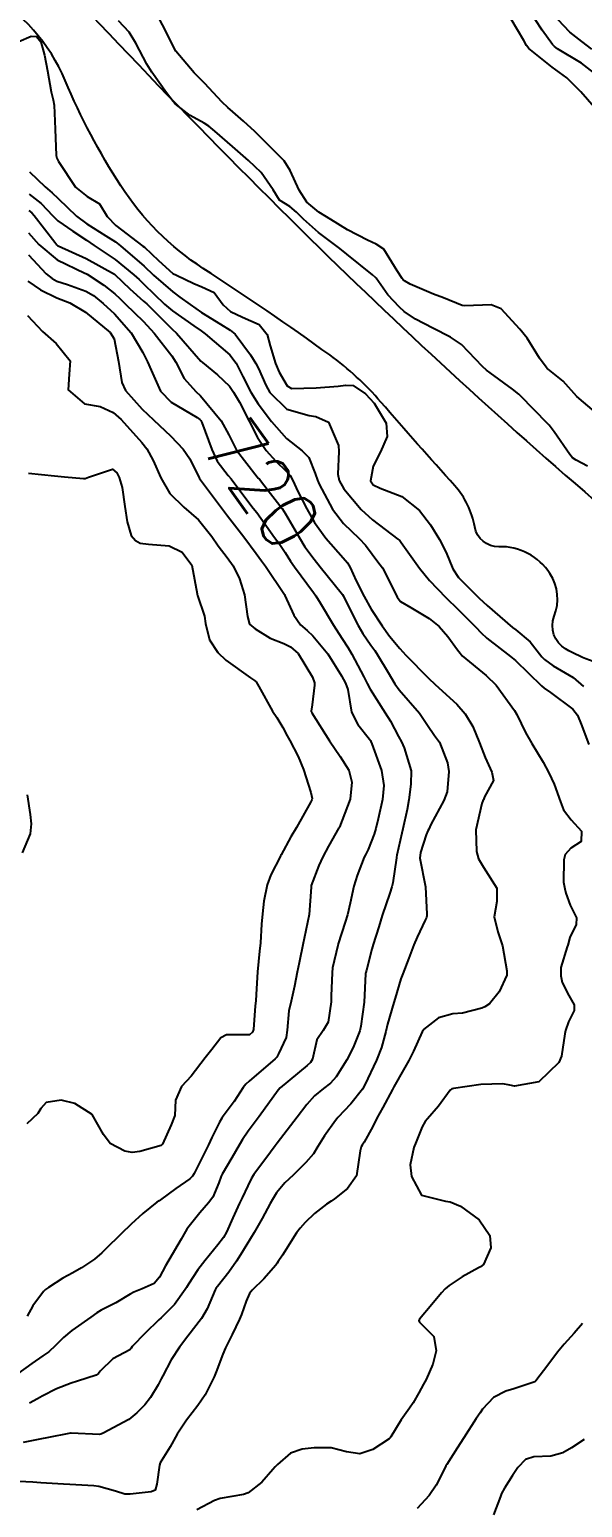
# Model space of a CAD drawing. Header units: metres. Extents: x 318500 to 325275, y 7408834 to 7428799.
# Drawn here: x 320103.9 to 320142.1, y 7412972.7 to 7413074.7 of the extents above; entities that cross this region are included whole.
import ezdxf
from ezdxf.enums import TextEntityAlignment as Align

# ---------------------------------------------------------------- set-up
doc = ezdxf.new("R2010")
doc.units = ezdxf.units.M
doc.header["$MEASUREMENT"] = 0
for name, color, linetype in [('Cotas', 45, 'Continuous'), ('Curvas de Nivel 1m', 11, 'Continuous'), ('Curvas de Nivel 5m', 15, 'Continuous'), ('Hidrografia', 140, 'Continuous')]:
    doc.layers.add(name, color=color, linetype=linetype)
doc.styles.add('Style-STANDARD', font='STANDARD.shx')

msp = doc.modelspace()

# ---------------------------------------------------------------- linework, layer by layer
at = {"layer": 'Curvas de Nivel 1m', "flags": 128}
for points, elevation in [([(320142.46, 7413044.56), (320141.67, 7413044.99), (320141.43, 7413045.14), (320141.25, 7413045.38), (320140.16, 7413046.93), (320139.81, 7413047.4), (320139.7, 7413047.52), (320137.84, 7413049.43), (320137.79, 7413049.48), (320137.73, 7413049.54), (320137.28, 7413049.89), (320135.75, 7413051.01), (320135.49, 7413051.2), (320135.21, 7413051.46), (320133.77, 7413052.98), (320133.01, 7413053.49), (320131.79, 7413054.09), (320130.59, 7413054.73), (320129.81, 7413055.24), (320129.47, 7413055.54), (320128.68, 7413056.41), (320127.86, 7413057.56), (320127.83, 7413057.6), (320127.61, 7413057.79), (320125.85, 7413059.22), (320125.35, 7413059.6), (320123.88, 7413060.7), (320122.84, 7413061.63), (320122.37, 7413062.11), (320121.9, 7413062.51), (320121.2, 7413062.95), (320120.75, 7413063.66), (320119.93, 7413064.84), (320119.06, 7413065.68), (320117.95, 7413066.65), (320116.72, 7413067.71), (320116.31, 7413068.05), (320115.98, 7413068.26), (320115.02, 7413068.78), (320113.99, 7413069.6), (320113.86, 7413069.75), (320113.4, 7413070.35), (320112.38, 7413071.77), (320112.03, 7413072.33), (320111.28, 7413073.78), (320110.81, 7413074.55), (320110.07, 7413075.33)], 716), ([(320143.71, 7413047.7), (320141.73, 7413049.37), (320140.79, 7413050.44), (320139.75, 7413051.26), (320139.67, 7413051.32), (320139.6, 7413051.4), (320139.15, 7413052.02), (320138.3, 7413053.42), (320137.79, 7413054.04), (320136.51, 7413055.44), (320135.81, 7413055.71), (320133.98, 7413055.65), (320133.81, 7413055.67), (320132.52, 7413056.2), (320131.82, 7413056.44), (320130.21, 7413057.14), (320129.83, 7413057.36), (320129.74, 7413057.44), (320129.66, 7413057.53), (320129.32, 7413058.06), (320128.39, 7413059.55), (320127.87, 7413059.9), (320127.27, 7413060.17), (320125.88, 7413060.9), (320124.73, 7413061.6), (320123.9, 7413062.12), (320123.08, 7413062.8), (320122.54, 7413063.63), (320121.93, 7413064.99), (320121.51, 7413065.65), (320119.96, 7413067.22), (320119.49, 7413067.67), (320118.7, 7413068.4), (320117.98, 7413069.04), (320117.63, 7413069.34), (320117.24, 7413069.7), (320116.01, 7413071.01), (320115.31, 7413071.73), (320114.04, 7413073.24), (320113.75, 7413073.75), (320113.47, 7413074.34), (320112.75, 7413075.76)], 717), ([(320142.92, 7413069.36), (320142.01, 7413070.43), (320141.04, 7413071.38), (320140.03, 7413072.12), (320138.4, 7413073.42), (320138.24, 7413073.62), (320138.06, 7413073.97), (320137.19, 7413075.44)], 718), ([(320143.37, 7413071.36), (320142.04, 7413072.39), (320140.39, 7413073.39), (320140.19, 7413073.54), (320140.05, 7413073.68), (320139.32, 7413074.67), (320138.85, 7413075.42)], 719), ([(320103.2, 7413073.89), (320104.05, 7413074.26), (320104.42, 7413074.24), (320104.71, 7413073.87), (320104.96, 7413072.95), (320105.17, 7413071.86), (320105.42, 7413070.43), (320105.57, 7413069.86), (320105.63, 7413069.5), (320105.7, 7413067.85), (320105.76, 7413066.03), (320105.81, 7413065.85), (320105.94, 7413065.61), (320107.1, 7413063.84), (320107.9, 7413063.2), (320108.77, 7413062.69), (320109.29, 7413061.81), (320109.88, 7413061.19), (320111.76, 7413059.77), (320111.86, 7413059.69), (320112.83, 7413058.78), (320113.83, 7413057.88), (320114.07, 7413057.75), (320115.28, 7413057.18), (320115.82, 7413056.96), (320116.67, 7413056.56), (320117.31, 7413055.7), (320117.8, 7413055.25), (320118.63, 7413054.85), (320119.79, 7413054.36), (320120.33, 7413053.66), (320120.55, 7413052.88), (320120.92, 7413051.65), (320121.17, 7413051.07), (320121.73, 7413050.11), (320122.03, 7413049.93), (320123.73, 7413049.97), (320125.24, 7413050.09), (320125.74, 7413050.16), (320126.29, 7413050.14), (320127.12, 7413049.57), (320127.72, 7413048.91), (320128.55, 7413047.55), (320128.63, 7413046.61), (320128.16, 7413045.55), (320127.66, 7413044.56), (320127.48, 7413043.56), (320127.65, 7413043.27), (320128.14, 7413043.06), (320129.63, 7413042.48), (320130.87, 7413041.52), (320131.61, 7413040.51), (320132.23, 7413039.5), (320132.7, 7413038.61), (320133.16, 7413037.49), (320133.56, 7413036.88), (320134.98, 7413035.46), (320135.53, 7413034.95), (320137.28, 7413033.43), (320137.51, 7413033.26), (320138.51, 7413032.43), (320139.31, 7413031.4), (320139.49, 7413031.21), (320140.09, 7413030.78), (320141.47, 7413029.98), (320142.18, 7413029.36)], 716), ([(320103.93, 7413064.9), (320105, 7413063.86), (320105.49, 7413063.44), (320105.9, 7413063.05), (320107.17, 7413061.84), (320107.88, 7413061.31), (320109.2, 7413060.48), (320109.86, 7413060.06), (320110.21, 7413059.79), (320111.84, 7413058.38), (320112.5, 7413057.76), (320113.82, 7413056.61), (320114.32, 7413056.25), (320115.02, 7413055.73), (320115.8, 7413055.19), (320117.11, 7413054.38), (320117.78, 7413053.97), (320118.14, 7413053.69), (320119.19, 7413052.25), (320119.56, 7413051.67), (320119.75, 7413051.32), (320120.24, 7413050.17), (320120.53, 7413049.66), (320121.71, 7413048.5), (320123.25, 7413048.07), (320123.71, 7413048.01), (320124.57, 7413047.6), (320125.27, 7413046), (320125.3, 7413045.59), (320125.22, 7413044.02), (320125.32, 7413043.59), (320125.64, 7413043), (320126.83, 7413041.57), (320127.61, 7413040.87), (320129.37, 7413039.53), (320129.49, 7413039.43), (320129.59, 7413039.3), (320130.86, 7413037.52), (320131.56, 7413036.67), (320132.67, 7413035.49), (320133.53, 7413034.68), (320134.75, 7413033.46), (320135.11, 7413033.06), (320135.5, 7413032.7), (320137.15, 7413031.43), (320137.49, 7413031.14), (320139.28, 7413029.4), (320139.46, 7413029.25), (320139.91, 7413028.93), (320141.44, 7413027.79), (320141.77, 7413027.37), (320142.02, 7413026.76), (320142.56, 7413025.36)], 717), ([(320103.9, 7413063.35), (320104.74, 7413062.71), (320105.55, 7413061.86), (320105.88, 7413061.52), (320106.93, 7413060.79), (320107.87, 7413060.17), (320108.4, 7413059.82), (320109.85, 7413058.85), (320111.14, 7413057.78), (320111.5, 7413057.45), (320111.82, 7413057.14), (320113.26, 7413055.76), (320113.8, 7413055.29), (320115.27, 7413054.25), (320115.78, 7413053.92), (320116.06, 7413053.72), (320117.76, 7413052.25), (320118.2, 7413051.69), (320118.66, 7413050.76), (320119.22, 7413049.68), (320119.72, 7413048.88), (320120.63, 7413047.66), (320121.68, 7413046.48), (320122.76, 7413045.62), (320123.21, 7413045.16), (320123.65, 7413044.07), (320123.81, 7413043.61), (320123.92, 7413043.33), (320124.85, 7413041.6), (320125.61, 7413040.62), (320126.69, 7413039.57), (320127.13, 7413039.11), (320127.58, 7413038.49), (320127.99, 7413037.97), (320128.3, 7413037.55), (320129.11, 7413035.97), (320129.32, 7413035.53), (320129.54, 7413035.23), (320130.25, 7413034.8), (320131.52, 7413034.05), (320132.21, 7413033.5), (320132.82, 7413032.81), (320133.49, 7413031.88), (320133.66, 7413031.65), (320133.81, 7413031.48), (320135.47, 7413030.11), (320136.16, 7413029.44), (320137.43, 7413027.69), (320137.58, 7413027.43), (320138.18, 7413026.18), (320138.61, 7413025.41), (320139.39, 7413024.14), (320139.79, 7413023.39), (320140.16, 7413022.6), (320140.6, 7413021.38), (320140.8, 7413020.84), (320141.34, 7413020.15), (320142.04, 7413019.36), (320142.03, 7413018.65), (320141.31, 7413018.2), (320140.92, 7413017.76), (320140.83, 7413017.38), (320140.81, 7413015.84), (320140.9, 7413015.38), (320140.97, 7413015.08), (320141.26, 7413014.25), (320141.69, 7413013.37), (320141.68, 7413012.93), (320141.23, 7413012.02), (320141.1, 7413011.5), (320141.06, 7413011.37), (320140.62, 7413009.96), (320140.61, 7413009.38), (320140.72, 7413008.91), (320141.18, 7413008.02), (320141.55, 7413007.37), (320141.55, 7413006.98), (320141.15, 7413006.21), (320140.93, 7413005.59), (320140.89, 7413005.37), (320140.67, 7413003.83), (320140.48, 7413003.38), (320139.1, 7413002.05), (320137.43, 7413001.76), (320137.09, 7413001.83), (320136.62, 7413001.91), (320135.09, 7413001.88), (320133.21, 7413001.59), (320133.09, 7413001.57), (320132.98, 7413001.48), (320132.18, 7413000.38), (320131.42, 7412999.5), (320131.24, 7412999.32), (320131.05, 7412998.94), (320130.63, 7412997.92), (320130.46, 7412997.52), (320130.21, 7412996.33), (320130.31, 7412995.52), (320130.99, 7412994.24), (320132.66, 7412993.81), (320132.98, 7412993.77), (320133.69, 7412993.47), (320134.97, 7412992.52), (320135.71, 7412991.44), (320135.79, 7412990.59), (320135.28, 7412989.45), (320135.08, 7412989.29), (320134.93, 7412989.21), (320133.8, 7412988.59), (320132.91, 7412988), (320132.63, 7412987.76), (320132.39, 7412987.49), (320131.71, 7412986.67), (320130.87, 7412985.66), (320130.81, 7412985.57), (320130.83, 7412985.51), (320130.87, 7412985.46), (320131.84, 7412984.48), (320132, 7412983.49), (320131.78, 7412982.56), (320131.32, 7412981.5), (320131.14, 7412981.18), (320130.81, 7412980.58), (320130.42, 7412979.89), (320130.16, 7412979.52), (320129.59, 7412978.71), (320128.87, 7412977.53), (320128.83, 7412977.47), (320128.77, 7412977.4), (320127.64, 7412976.67), (320126.75, 7412976.36), (320125.83, 7412976.5), (320124.76, 7412976.77), (320123.58, 7412976.78), (320122.76, 7412976.68), (320121.95, 7412976.42), (320121.05, 7412975.64), (320120.9, 7412975.47), (320120.73, 7412975.28), (320119.98, 7412974.4), (320119.03, 7412973.67), (320118.71, 7412973.56), (320117.1, 7412973.29), (320116.7, 7412973.15), (320115.48, 7412972.49)], 718), ([(320103.89, 7413062.22), (320104.08, 7413062.07), (320104.26, 7413061.87), (320105.67, 7413060.05), (320105.82, 7413059.85), (320105.86, 7413059.82), (320105.92, 7413059.79), (320107.85, 7413058.91), (320109.8, 7413057.83), (320109.83, 7413057.81), (320110.85, 7413056.81), (320111.81, 7413055.96), (320112.02, 7413055.77), (320113.78, 7413054.04), (320114.07, 7413053.75), (320115.75, 7413051.83), (320115.87, 7413051.72), (320116.91, 7413050.87), (320117.73, 7413050.09), (320118.02, 7413049.69), (320118.42, 7413048.99), (320119.1, 7413047.68), (320119.68, 7413046.54), (320120.27, 7413045.66), (320120.93, 7413044.92), (320121.66, 7413044.23), (320121.94, 7413043.92), (320122.1, 7413043.63), (320122.49, 7413042.77), (320123.07, 7413041.62), (320123.61, 7413040.68), (320124.39, 7413039.6), (320125.58, 7413038.25), (320125.88, 7413037.89), (320126.07, 7413037.58), (320126.49, 7413036.65), (320127.03, 7413035.57), (320127.53, 7413034.7), (320128.28, 7413033.55), (320128.79, 7413032.83), (320129.49, 7413031.97), (320129.91, 7413031.53), (320131.47, 7413029.93), (320131.93, 7413029.5), (320133.44, 7413028.14), (320134.02, 7413027.47), (320134.55, 7413026.59), (320135, 7413025.46), (320135.4, 7413024.45), (320135.85, 7413023.45), (320135.96, 7413022.86), (320135.35, 7413021.73), (320135.27, 7413021.53), (320135.23, 7413021.45), (320135.17, 7413021.27), (320134.76, 7413019.46), (320134.8, 7413017.96), (320134.94, 7413017.46), (320135.29, 7413016.89), (320136.19, 7413015.44), (320136.19, 7413014.51), (320136.02, 7413013.44), (320136.26, 7413012.41), (320136.6, 7413011.44), (320136.9, 7413009.73), (320136.88, 7413009.43), (320136.36, 7413008.26), (320135.69, 7413007.44), (320135.38, 7413007.24), (320135.17, 7413007.15), (320133.84, 7413006.79), (320133.16, 7413006.74), (320132.17, 7413006.48), (320131.14, 7413005.66), (320131.08, 7413005.57), (320131.05, 7413005.51), (320130.45, 7413004.18), (320130.12, 7413003.52), (320129.75, 7413002.88), (320129.09, 7413001.7), (320129, 7413001.53), (320128.33, 7413000.28), (320127.92, 7412999.55), (320127.63, 7412998.98), (320127.03, 7412997.89), (320126.9, 7412997.69), (320126.83, 7412997.56), (320126.77, 7412997.3), (320126.51, 7412995.57), (320125.89, 7412994.68), (320124.99, 7412993.98), (320124.75, 7412993.82), (320124.43, 7412993.6), (320123.61, 7412992.97), (320122.96, 7412992.35), (320122.61, 7412991.96), (320122.36, 7412991.62), (320121.39, 7412990.09), (320121.11, 7412989.64), (320121.04, 7412989.53), (320120.93, 7412989.4), (320120.11, 7412988.46), (320119.31, 7412987.66), (320119.13, 7412987.44), (320118.89, 7412986.91), (320118.56, 7412985.99), (320118.43, 7412985.67), (320117.93, 7412984.6), (320117.47, 7412983.68), (320117.29, 7412983.24), (320116.83, 7412982.04), (320116.72, 7412981.79), (320116.67, 7412981.69), (320116.05, 7412980.45), (320115.55, 7412979.71), (320114.78, 7412978.7), (320114.13, 7412977.73), (320113.64, 7412976.86), (320112.96, 7412975.75), (320112.91, 7412975.58), (320112.72, 7412974.27), (320112.61, 7412973.85), (320112.32, 7412973.75), (320110.89, 7412973.59), (320110.71, 7412973.57), (320110.52, 7412973.58), (320109.86, 7412973.78), (320108.71, 7412974.11), (320108.37, 7412974.15), (320106.72, 7412974.25), (320106.27, 7412974.28), (320104.72, 7412974.37), (320104.16, 7412974.42), (320102.72, 7412974.49)], 719), ([(320103.85, 7413059.16), (320105.08, 7413057.86), (320105.49, 7413057.52), (320105.82, 7413057.35), (320106.55, 7413057.11), (320107.82, 7413056.66), (320108.35, 7413056.36), (320109.02, 7413055.81), (320109.8, 7413055.1), (320110.95, 7413053.78), (320111.76, 7413052.43), (320112.08, 7413051.77), (320112.32, 7413051.19), (320112.97, 7413049.76), (320113.72, 7413049), (320115.51, 7413047.92), (320115.7, 7413047.79), (320115.76, 7413047.72), (320115.82, 7413047.59), (320116.51, 7413045.71), (320116.88, 7413044.92), (320117.65, 7413043.92), (320117.85, 7413043.69), (320118.6, 7413042.71), (320119.38, 7413041.67), (320119.62, 7413041.36), (320120.85, 7413039.65), (320121.16, 7413039.22), (320121.58, 7413038.61), (320121.96, 7413038.02), (320122.22, 7413037.63), (320123.54, 7413035.85), (320123.71, 7413035.61), (320124, 7413035.13), (320124.91, 7413033.6), (320125.5, 7413032.69), (320125.93, 7413032.02), (320126.19, 7413031.58), (320127.02, 7413030.02), (320127.25, 7413029.56), (320127.45, 7413029.18), (320128.49, 7413027.54), (320128.85, 7413026.96), (320129.41, 7413025.9), (320129.61, 7413025.53), (320129.81, 7413025.12), (320130.28, 7413023.52), (320130.27, 7413022.61), (320130.13, 7413021.52), (320130, 7413020.87), (320129.7, 7413019.53), (320129.64, 7413019.22), (320129.3, 7413017.7), (320129.27, 7413017.56), (320129.26, 7413017.53), (320129.02, 7413015.79), (320128.96, 7413015.53), (320128.82, 7413015.09), (320128.29, 7413013.54), (320128.04, 7413012.75), (320127.66, 7413011.55), (320127.56, 7413011.21), (320127.19, 7413009.76), (320127.15, 7413009.6), (320127.14, 7413009.56), (320127.14, 7413009.51), (320127.04, 7413007.56), (320126.81, 7413005.9), (320126.73, 7413005.57), (320126.28, 7413004.42), (320125.84, 7413003.58), (320125.1, 7413002.39), (320124.72, 7413001.96), (320124.23, 7413001.6), (320123.6, 7413001.09), (320123.07, 7413000.5), (320122.41, 7412999.62), (320121.03, 7412997.82), (320120.9, 7412997.64), (320120.57, 7412997.19), (320119.43, 7412995.66), (320119.27, 7412995.4), (320119, 7412994.87), (320118.61, 7412994.05), (320118.44, 7412993.68), (320117.98, 7412992.66), (320117.54, 7412991.68), (320117.32, 7412991.31), (320116.94, 7412990.8), (320116.04, 7412989.7), (320115.56, 7412989.07), (320114.91, 7412988.08), (320114.77, 7412987.86), (320114.68, 7412987.72), (320113.95, 7412986.67), (320113.03, 7412985.75), (320112.87, 7412985.61), (320111.92, 7412984.7), (320111.03, 7412983.77), (320110.95, 7412983.66), (320110.85, 7412983.54), (320109.69, 7412982.93), (320108.82, 7412982.07), (320108.7, 7412981.92), (320108.53, 7412981.8), (320107.25, 7412981.39), (320106.81, 7412981.25), (320105.8, 7412980.85), (320104.8, 7412980.35), (320104.48, 7412980.17), (320103.92, 7412979.86)], 721), ([(320103.82, 7413057.34), (320104.69, 7413056.74), (320105.81, 7413056.2), (320106.72, 7413055.84), (320107.8, 7413055.2), (320109.51, 7413053.8), (320109.77, 7413053.36), (320110.08, 7413051.8), (320110.3, 7413050.35), (320110.55, 7413049.79), (320111.71, 7413048.5), (320112.49, 7413047.76), (320113.68, 7413046.64), (320114.55, 7413045.74), (320115.01, 7413045.07), (320115.65, 7413043.76), (320115.66, 7413043.73), (320115.74, 7413043.63), (320117.18, 7413041.7), (320117.61, 7413041.13), (320118.72, 7413039.68), (320119.58, 7413038.55), (320119.95, 7413038.04), (320120.22, 7413037.66), (320121.54, 7413035.7), (320121.57, 7413035.64), (320122.18, 7413034.29), (320122.65, 7413033.62), (320123.11, 7413033.22), (320123.5, 7413032.86), (320124.52, 7413031.6), (320125.47, 7413030.1), (320125.74, 7413029.59), (320125.9, 7413029.14), (320126.17, 7413027.58), (320126.59, 7413026.74), (320127.41, 7413025.72), (320127.48, 7413025.62), (320127.51, 7413025.56), (320127.57, 7413025.39), (320128.24, 7413023.55), (320128.39, 7413022.52), (320128.3, 7413021.55), (320128.01, 7413020.22), (320127.84, 7413019.55), (320127.73, 7413019.15), (320127.31, 7413018.09), (320127.13, 7413017.73), (320127.05, 7413017.56), (320126.55, 7413016.31), (320126.32, 7413015.57), (320126.08, 7413014.4), (320125.89, 7413013.58), (320125.73, 7413013.09), (320125.25, 7413011.59), (320125.24, 7413011.57), (320125.22, 7413011.48), (320124.86, 7413009.92), (320124.82, 7413009.59), (320124.77, 7413007.99), (320124.76, 7413007.59), (320124.56, 7413006.18), (320124.2, 7413005.6), (320123.77, 7413004.96), (320123.46, 7413003.61), (320123.33, 7413003.38), (320123.11, 7413003.19), (320121.23, 7413001.64), (320121.09, 7413001.49), (320119.78, 7412999.66), (320119.04, 7412998.65), (320118.64, 7412998.07), (320118.41, 7412997.68), (320117.9, 7412996.8), (320117.23, 7412995.69), (320117.16, 7412995.53), (320117, 7412995.07), (320116.58, 7412994.1), (320116.29, 7412993.7), (320115.68, 7412993), (320114.96, 7412992.08), (320114.8, 7412991.88), (320114.7, 7412991.72), (320114.4, 7412991.18), (320113.54, 7412989.74), (320113.32, 7412989.35), (320112.91, 7412988.57), (320112.53, 7412988.13), (320111.71, 7412987.76), (320111.14, 7412987.53), (320110.89, 7412987.4), (320109.88, 7412986.79), (320108.88, 7412986.29), (320108.57, 7412986.11), (320108.16, 7412985.81), (320106.86, 7412984.88), (320106.28, 7412984.41), (320105.73, 7412983.84), (320105.27, 7412983.42), (320104.84, 7412983.13), (320104.09, 7412982.6), (320103.11, 7412981.88)], 722), ([(320103.8, 7413054.98), (320104.82, 7413053.86), (320105.77, 7413053.03), (320106.74, 7413051.84), (320106.66, 7413050.92), (320106.6, 7413049.84), (320107.72, 7413048.88), (320108.82, 7413048.7), (320109.71, 7413048.28), (320110.25, 7413047.79), (320111.68, 7413046.2), (320112.02, 7413045.77), (320112.46, 7413044.96), (320113, 7413043.76), (320113.63, 7413042.68), (320114.59, 7413041.74), (320115.61, 7413040.87), (320116.53, 7413039.71), (320116.95, 7413039.07), (320117.58, 7413038.26), (320117.99, 7413037.69), (320118.44, 7413036.8), (320118.77, 7413035.68), (320118.99, 7413034.2), (320119.11, 7413033.67), (320119.51, 7413033.33), (320120.55, 7413032.7), (320121.5, 7413032.32), (320121.95, 7413032.09), (320122.47, 7413031.63), (320123.47, 7413029.99), (320123.6, 7413029.61), (320123.61, 7413029.45), (320123.44, 7413028.1), (320123.38, 7413027.66), (320123.39, 7413027.61), (320123.4, 7413027.58), (320123.43, 7413027.53), (320124.64, 7413025.6), (320125.39, 7413024.52), (320125.97, 7413023.58), (320126.19, 7413022.76), (320126.08, 7413021.58), (320125.33, 7413019.65), (320125.31, 7413019.61), (320125.3, 7413019.59), (320124.57, 7413018.33), (320124.18, 7413017.6), (320123.9, 7413016.99), (320123.39, 7413015.61), (320123.37, 7413015.5), (320123.25, 7413013.61), (320122.89, 7413011.95), (320122.82, 7413011.62), (320122.55, 7413010.27), (320122.41, 7413009.62), (320122.22, 7413008.66), (320122, 7413007.63), (320121.84, 7413006.95), (320121.73, 7413005.63), (320121.65, 7413005.11), (320121.12, 7413003.98), (320121, 7413003.76), (320120.89, 7413003.64), (320119.09, 7413002.11), (320118.86, 7413001.9), (320118.69, 7413001.67), (320118.06, 7413000.69), (320117.31, 7412999.69), (320117.21, 7412999.54), (320117.05, 7412999.27), (320116.53, 7412998.21), (320116.29, 7412997.7), (320115.58, 7412996.28), (320115.29, 7412995.72), (320115.19, 7412995.54), (320115, 7412995.36), (320114.04, 7412994.68), (320112.98, 7412993.9), (320112.89, 7412993.84), (320112.73, 7412993.75), (320111.76, 7412992.97), (320110.96, 7412992.22), (320110.73, 7412992), (320110.49, 7412991.78), (320108.93, 7412990.24), (320108.41, 7412989.81), (320107.52, 7412989.22), (320106.92, 7412988.87), (320106.24, 7412988.5), (320105.23, 7412987.85), (320105.04, 7412987.71), (320104.9, 7412987.58), (320104.15, 7412986.59), (320103.76, 7412985.87)], 723), ([(320103.86, 7413044.08), (320105.65, 7413043.9), (320106.34, 7413043.84), (320107.65, 7413043.71), (320107.77, 7413043.71), (320108, 7413043.82), (320109.66, 7413044.36), (320109.97, 7413044.11), (320110.12, 7413043.79), (320110.33, 7413043.1), (320110.52, 7413041.79), (320110.67, 7413040.72), (320110.96, 7413039.78), (320111.24, 7413039.43), (320111.58, 7413039.26), (320112.15, 7413039.19), (320113.58, 7413039.08), (320114.47, 7413038.63), (320115.13, 7413037.73), (320115.5, 7413035.76), (320115.51, 7413035.72), (320115.54, 7413035.65), (320116.02, 7413034.21), (320116.09, 7413033.71), (320116.37, 7413032.58), (320116.93, 7413031.7), (320117.48, 7413031.17), (320119.19, 7413029.95), (320119.46, 7413029.78), (320119.58, 7413029.67), (320119.77, 7413029.35), (320120.72, 7413027.65), (320121, 7413027.22), (320121.42, 7413026.53), (320121.73, 7413025.95), (320121.9, 7413025.63), (320122.48, 7413024.53), (320122.86, 7413023.62), (320123.36, 7413022.04), (320123.44, 7413021.61), (320123.43, 7413021.53), (320123.35, 7413021.38), (320122.36, 7413019.62), (320121.98, 7413018.97), (320121.3, 7413017.73), (320121.27, 7413017.67), (320121.25, 7413017.64), (320120.59, 7413016.34), (320120.35, 7413015.65), (320120.12, 7413014.52), (320120.01, 7413013.66), (320119.96, 7413012.94), (320119.88, 7413011.66), (320119.8, 7413011.07), (320119.67, 7413009.66), (320119.59, 7413008.08), (320119.56, 7413007.66), (320119.52, 7413007.31), (320119.39, 7413005.67), (320119.32, 7413005.48), (320119.13, 7413005.31), (320117.53, 7413005.29), (320117.13, 7413005.1), (320116.53, 7413004.29), (320116.07, 7413003.71), (320115.1, 7413002.44), (320114.42, 7413001.73), (320114.02, 7413000.79), (320113.97, 7412999.74), (320113.71, 7412999.08), (320113.11, 7412997.75), (320113.03, 7412997.67), (320111.55, 7412997.24), (320111.02, 7412997.18), (320110.52, 7412997.27), (320109.5, 7412997.79), (320109.04, 7412998.41), (320108.26, 7412999.81), (320107.07, 7413000.56), (320106.11, 7413000.8), (320105.07, 7413000.62), (320104.71, 7413000.21), (320104.51, 7412999.86), (320103.75, 7412999.16)], 724), ([(320103.44, 7413017.88), (320104, 7413019.19), (320104.06, 7413019.87), (320103.99, 7413020.52), (320103.8, 7413021.87)], 724), ([(320142.12, 7412985.36), (320141.53, 7412984.7), (320140.86, 7412983.94), (320140.39, 7412983.38), (320139.73, 7412982.5), (320138.89, 7412981.4), (320138.85, 7412981.36), (320138.82, 7412981.34), (320137.37, 7412980.86), (320136.81, 7412980.7), (320135.98, 7412980.26), (320135.22, 7412979.45), (320135.04, 7412979.19), (320134.78, 7412978.81), (320133.92, 7412977.46), (320133.47, 7412976.76), (320132.74, 7412975.64), (320132.68, 7412975.54), (320132.65, 7412975.48), (320132, 7412974.21), (320131.52, 7412973.5), (320130.7, 7412972.59)], 717), ([(320142.22, 7412977.36), (320141.35, 7412976.78), (320140.76, 7412976.43), (320139.92, 7412976.21), (320138.75, 7412976.15), (320138.19, 7412975.97), (320137.66, 7412975.42), (320137.29, 7412974.86), (320136.72, 7412973.99), (320136.52, 7412973.63), (320136.45, 7412973.43), (320135.98, 7412972.15)], 716)]:
    msp.add_lwpolyline(points, dxfattribs=dict(at, elevation=elevation))
at = {"layer": 'Curvas de Nivel 5m', "elevation": 720, "flags": 128}
for points in [[(320142.76, 7413073.36), (320142.06, 7413073.89), (320141.23, 7413074.55), (320140.44, 7413075.39)], [(320103.87, 7413060.68), (320104.58, 7413059.87), (320105.84, 7413058.81), (320107.76, 7413057.9), (320107.83, 7413057.87), (320107.91, 7413057.83), (320109.07, 7413057.06), (320109.82, 7413056.46), (320110.16, 7413056.14), (320110.54, 7413055.79), (320111.79, 7413054.57), (320112.53, 7413053.76), (320113.76, 7413052.19), (320114.03, 7413051.75), (320114.62, 7413050.62), (320115.41, 7413049.72), (320115.73, 7413049.43), (320117.17, 7413047.7), (320117.69, 7413046.73), (320118.22, 7413045.68), (320119.65, 7413043.84), (320119.73, 7413043.75), (320119.81, 7413043.67), (320120.42, 7413042.88), (320121.38, 7413041.64), (320121.61, 7413041.28), (320122.57, 7413039.63), (320122.95, 7413038.99), (320123.58, 7413038.14), (320124, 7413037.61), (320125.54, 7413035.7), (320125.61, 7413035.59), (320125.69, 7413035.43), (320126.62, 7413033.57), (320126.95, 7413033.01), (320127.5, 7413032.22), (320127.78, 7413031.84), (320127.97, 7413031.55), (320128.69, 7413030.32), (320129.16, 7413029.53), (320129.45, 7413029.13), (320130.87, 7413027.52), (320131.42, 7413026.68), (320131.89, 7413025.98), (320132.23, 7413025.5), (320132.79, 7413024.09), (320132.89, 7413023.49), (320132.77, 7413022.08), (320132.55, 7413021.49), (320131.65, 7413019.82), (320131.5, 7413019.51), (320131.44, 7413019.39), (320131.32, 7413019.12), (320130.92, 7413017.9), (320130.89, 7413017.51), (320131.27, 7413015.51), (320131.37, 7413013.63), (320131.37, 7413013.51), (320131.35, 7413013.41), (320131.25, 7413013.21), (320130.69, 7413012.05), (320130.47, 7413011.52), (320130.13, 7413010.59), (320129.7, 7413009.52), (320129.56, 7413009.16), (320129.17, 7413007.83), (320129.09, 7413007.53), (320128.66, 7413006.03), (320128.54, 7413005.54), (320128.24, 7413004.43), (320127.9, 7413003.55), (320127.09, 7413001.84), (320126.93, 7413001.56), (320126.12, 7413000.53), (320125.22, 7412999.59), (320125.14, 7412999.5), (320125.06, 7412999.38), (320124.3, 7412998.33), (320123.84, 7412997.6), (320123.54, 7412997.09), (320123.02, 7412996.49), (320122.13, 7412995.62), (320121.56, 7412995.07), (320120.99, 7412994.4), (320120.7, 7412993.93), (320120.55, 7412993.65), (320120, 7412992.61), (320119.45, 7412991.66), (320118.94, 7412990.82), (320118.51, 7412990.1), (320118.23, 7412989.68), (320117.69, 7412988.91), (320116.9, 7412987.92), (320116.8, 7412987.79), (320116.75, 7412987.69), (320116.2, 7412986.38), (320115.8, 7412985.71), (320114.86, 7412984.5), (320114.28, 7412983.73), (320113.72, 7412982.85), (320113.14, 7412981.75), (320113.03, 7412981.54), (320112.81, 7412981.14), (320112.29, 7412980.26), (320111.9, 7412979.76), (320111.35, 7412979.19), (320110.78, 7412978.74), (320109.02, 7412977.8), (320108.85, 7412977.72), (320108.77, 7412977.7), (320106.81, 7412977.79), (320106.77, 7412977.79), (320105.13, 7412977.48), (320104.76, 7412977.41), (320103.49, 7412977.14)]]:
    msp.add_lwpolyline(points, dxfattribs=at)
at = {"layer": 'Hidrografia'}
for points in [[(320101.3, 7413083.17, 0.01391), (320123.29, 7413060.3, 0.017687), (320144.3, 7413041.05, -0.067703), (320154.23, 7413029.95, -0.10916), (320160.5, 7413014.07, 0.140311), (320163.55, 7413007.57, -0.246708), (320165.81, 7412998.07, -0.084568), (320163.25, 7412992.34, 0.189151), (320161.29, 7412983.33, -0.274749), (320158.15, 7412975.39, 0.020579), (320150.78, 7412969.19, -0.062303), (320146.07, 7412965.86, 0.183818), (320140.87, 7412959.88, -0.214811), (320135.36, 7412954.27, -0.008118), (320122.71, 7412949.56, -0.043415), (320117.4, 7412948.19, -0.023375), (320102.68, 7412946.43, -0.063811)], [(320138.59, 7412967.1, 0.093318), (320148.62, 7412978.21, 0.063075), (320153.32, 7412988.7, 0.039142), (320154.31, 7412993.15, -0.121511), (320157.06, 7413000, 0.219562), (320158.23, 7413006.09, 0.082002), (320153.52, 7413017.08, -0.104452), (320151.56, 7413022.29, 0.196876), (320147.15, 7413029.64, 0.124602), (320144.87, 7413030.58, -0.095844), (320140.95, 7413031.95, -0.369678), (320140.16, 7413034.21, 0.240894), (320139.87, 7413037.15, 0.262312), (320136.34, 7413039.01, -0.37422), (320134.67, 7413040.38, 0.142935), (320133.29, 7413043.22, -0.005621), (320128.19, 7413049, 0.057907), (320124.66, 7413052.25, 0.013694), (320115.92, 7413058.23, -0.106684), (320110.23, 7413063.93, -0.043946), (320106.4, 7413071.2, 0.166092), (320101, 7413077.27, 0.077602)]]:
    msp.add_lwpolyline(points, format="xyb", dxfattribs=at)

# ---------------------------------------------------------------- texts
at = {"layer": 'Cotas', "style": 'Style-STANDARD'}
msp.add_text('720', height=4, rotation=305.5952, dxfattribs=at).set_placement((320119.98, 7413043.33, 720), align=Align.MIDDLE_CENTER)

doc.saveas('drawing.dxf')
